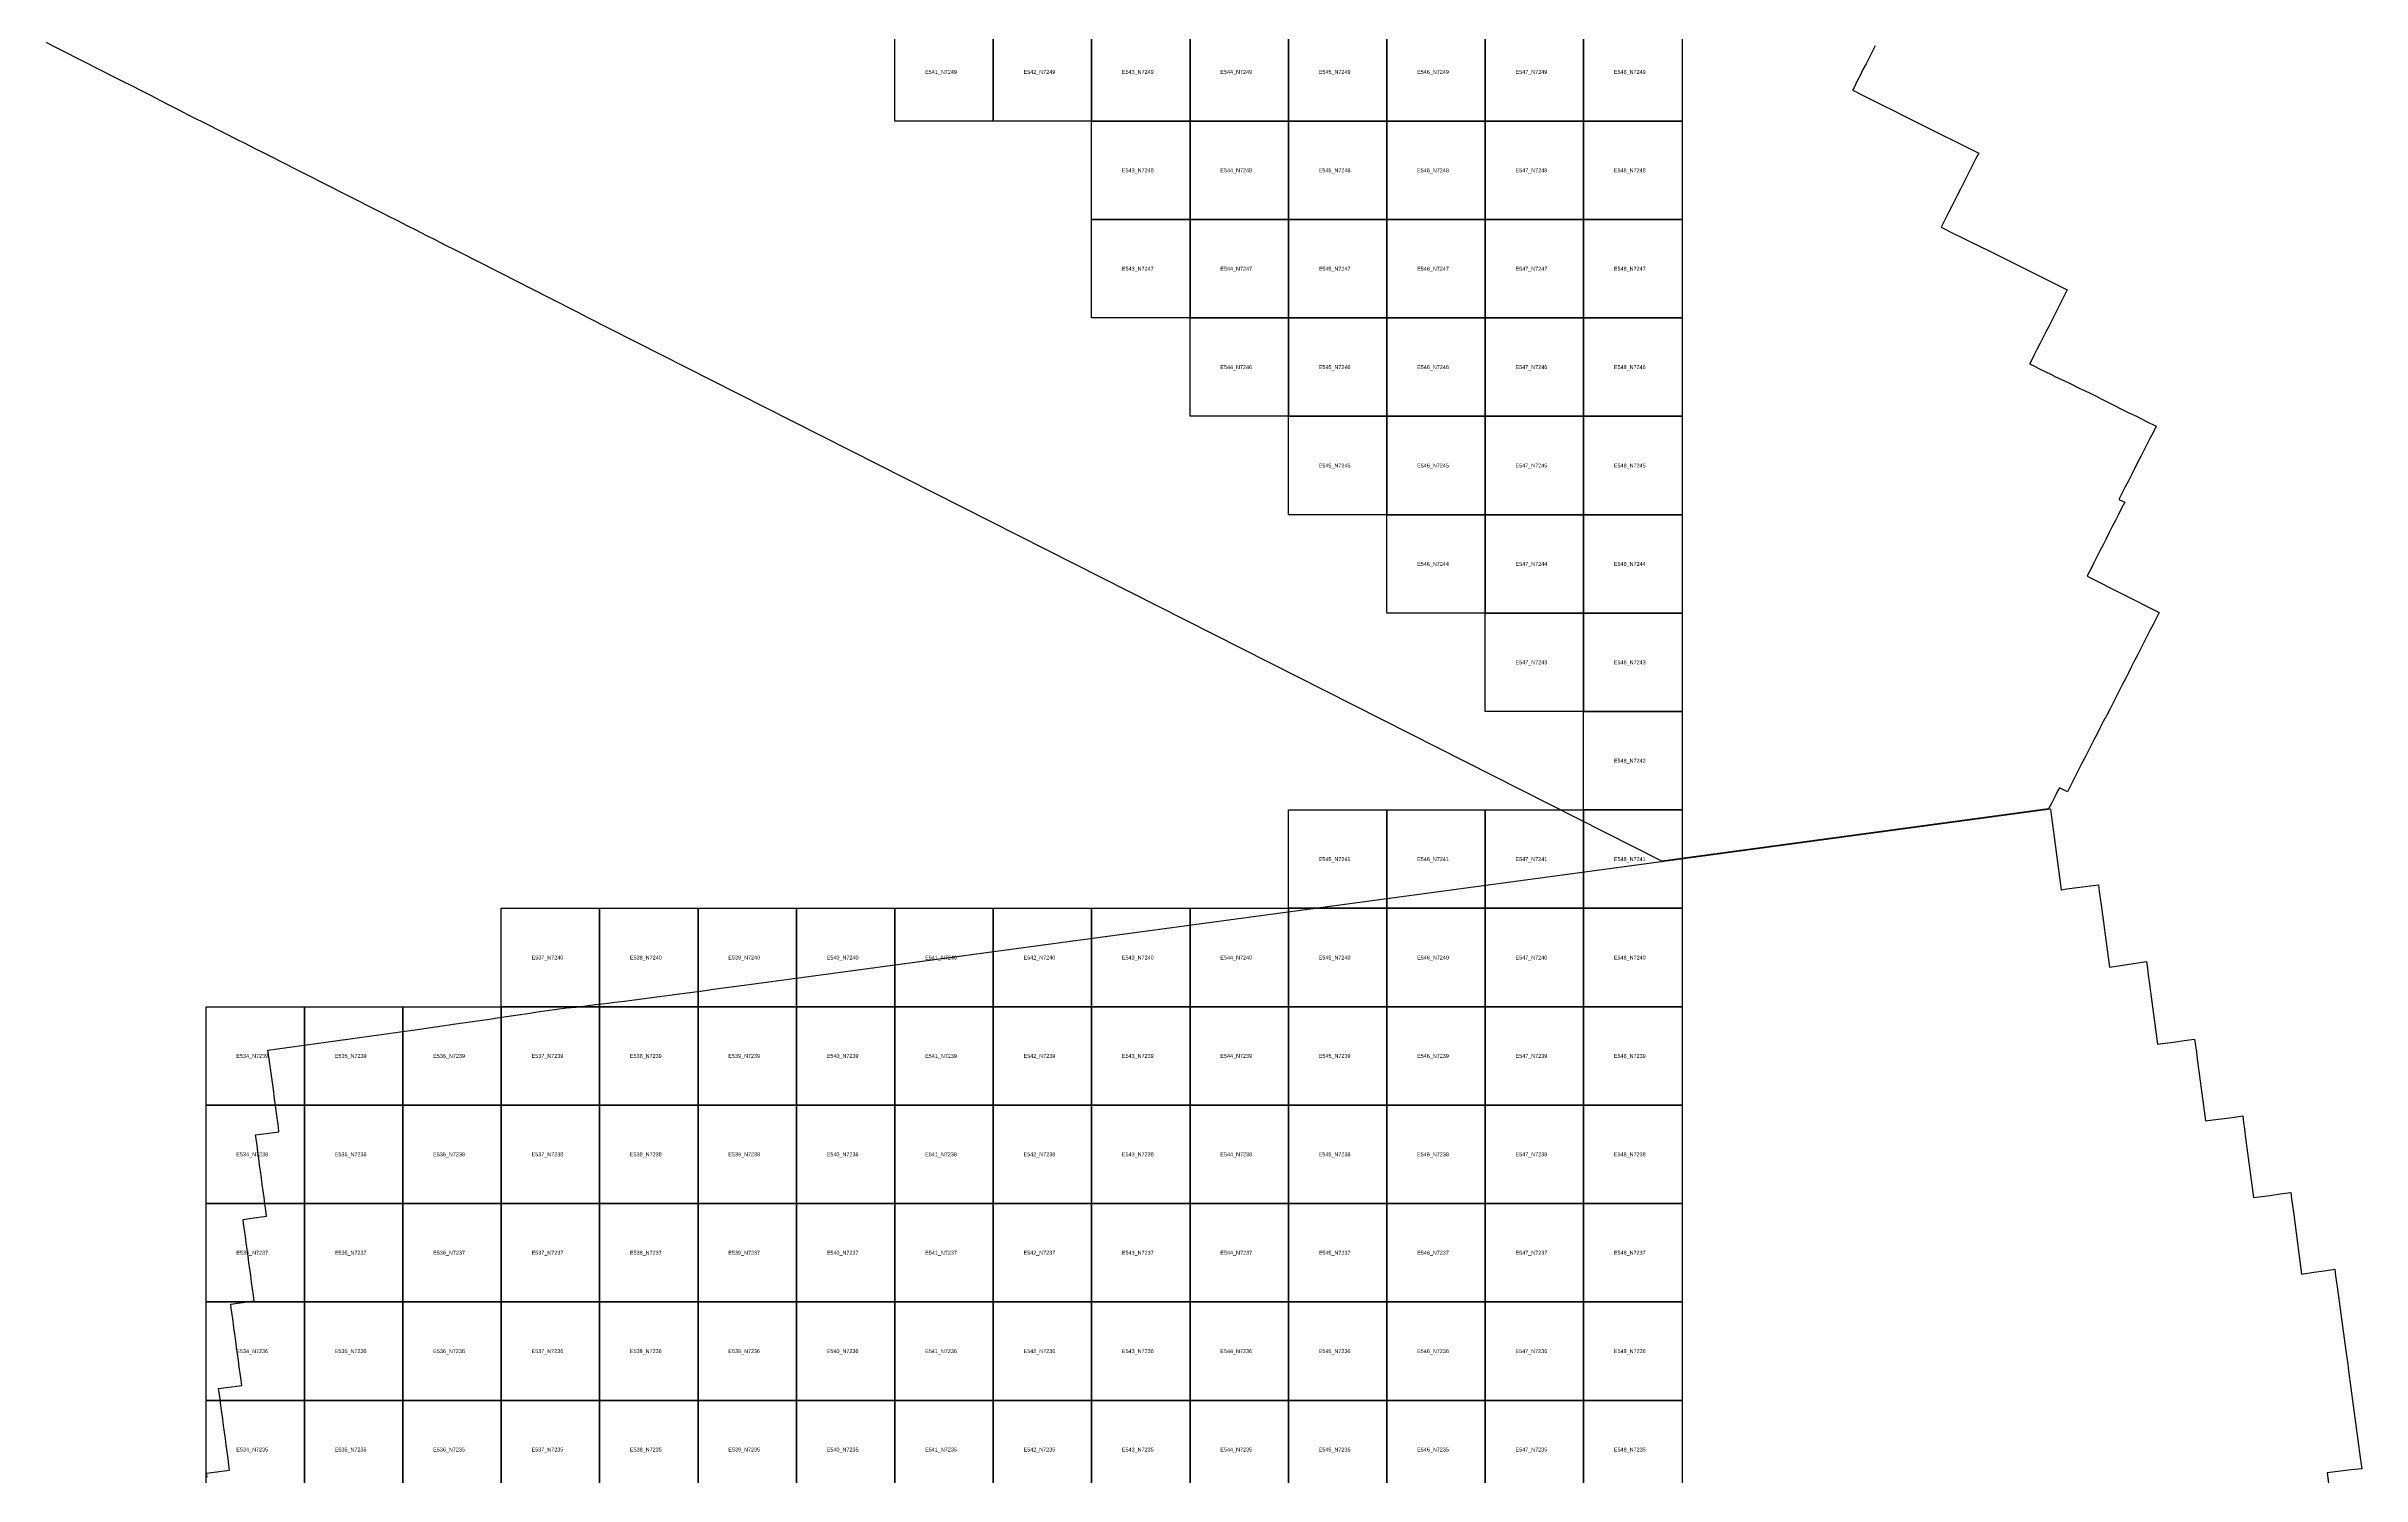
# Model space of a CAD drawing. Extents: x 325010 to 598009, y 7217000 to 7546188.
# Drawn here: x 532376 to 555908, y 7235234 to 7249760 of the extents above; entities that cross this region are included whole.
import ezdxf

# ---------------------------------------------------------------- set-up
doc = ezdxf.new("R2010")
doc.units = 0
for name, color, linetype in [('A', 7, 'Continuous'), ('B', 7, 'Continuous'), ('Limpopo_1', 7, 'Continuous')]:
    doc.layers.add(name, color=color, linetype=linetype)

msp = doc.modelspace()

# ---------------------------------------------------------------- linework, layer by layer
for points in [[(548000, 7249000), (548000, 7250000), (549000, 7250000), (549000, 7249000)], [(548000, 7248000), (548000, 7249000), (549000, 7249000), (549000, 7248000)], [(548000, 7247000), (548000, 7248000), (549000, 7248000), (549000, 7247000)], [(548000, 7246000), (548000, 7247000), (549000, 7247000), (549000, 7246000)], [(548000, 7245000), (548000, 7246000), (549000, 7246000), (549000, 7245000)], [(548000, 7244000), (548000, 7245000), (549000, 7245000), (549000, 7244000)], [(548000, 7243000), (548000, 7244000), (549000, 7244000), (549000, 7243000)], [(548000, 7242000), (548000, 7243000), (549000, 7243000), (549000, 7242000)], [(548000, 7241000), (548000, 7242000), (549000, 7242000), (549000, 7241000)], [(548000, 7240000), (548000, 7241000), (549000, 7241000), (549000, 7240000)], [(548000, 7239000), (548000, 7240000), (549000, 7240000), (549000, 7239000)], [(548000, 7238000), (548000, 7239000), (549000, 7239000), (549000, 7238000)], [(548000, 7237000), (548000, 7238000), (549000, 7238000), (549000, 7237000)], [(548000, 7236000), (548000, 7237000), (549000, 7237000), (549000, 7236000)], [(548000, 7235000), (548000, 7236000), (549000, 7236000), (549000, 7235000)]]:
    msp.add_lwpolyline(points, close=True)
at = {"layer": 'A'}
msp.add_lwpolyline([(534011, 7235219), (534005, 7235260), (534239, 7235292), (534232, 7235343), (534223, 7235410), (534214, 7235477), (534205, 7235544), (534196, 7235611), (534187, 7235677), (534178, 7235744), (534169, 7235811), (534160, 7235878), (534151, 7235945), (534142, 7236012), (534133, 7236078), (534127, 7236120), (534362, 7236151), (534355, 7236205), (534346, 7236272), (534337, 7236339), (534328, 7236405), (534319, 7236472), (534310, 7236538), (534301, 7236605), (534292, 7236671), (534283, 7236738), (534274, 7236804), (534265, 7236871), (534256, 7236937), (534251, 7236979), (534488, 7237011), (534481, 7237067), (534472, 7237134), (534463, 7237200), (534454, 7237267), (534445, 7237334), (534436, 7237400), (534427, 7237466), (534418, 7237533), (534409, 7237599), (534400, 7237665), (534391, 7237732), (534382, 7237798), (534377, 7237839), (534484, 7237854), (534590, 7237868), (534615, 7237872), (534607, 7237930), (534598, 7237996), (534589, 7238063), (534580, 7238129), (534571, 7238195), (534562, 7238262), (534553, 7238328), (534544, 7238394), (534535, 7238459), (534526, 7238525), (534518, 7238591), (534509, 7238657), (534503, 7238698), (534610, 7238712), (534717, 7238726), (534741, 7238730), (534735, 7238777), (534722, 7238872), (534709, 7238968), (534696, 7239063), (534684, 7239158), (534671, 7239253), (534658, 7239348), (534645, 7239442), (534632, 7239537), (534629, 7239559), (535119, 7239625), (535217, 7239639), (535315, 7239653), (535411, 7239666), (535416, 7239666), (535511, 7239680), (535558, 7239686), (535854, 7239727), (535902, 7239734), (536000, 7239748), (536098, 7239762), (536195, 7239776), (536259, 7239785), (536471, 7239815), (536489, 7239818), (536587, 7239832), (536684, 7239846), (536782, 7239860), (536880, 7239874), (536978, 7239889), (537076, 7239903), (537173, 7239918), (537271, 7239932), (537369, 7239948), (537467, 7239961), (537564, 7239974), (537662, 7239988), (537761, 7239997), (537859, 7240010), (537957, 7240022), (538055, 7240034), (538153, 7240046), (538251, 7240058), (538349, 7240070), (538839, 7240136), (539100, 7240170), (539133, 7240174), (539231, 7240187), (539470, 7240219), (548814, 7241478), (552745, 7242010), (552744, 7242008), (552755, 7241928), (552768, 7241828), (552854, 7241188), (552910, 7241197), (553017, 7241211), (553124, 7241226), (553232, 7241240), (553241, 7241172), (553250, 7241104), (553259, 7241036), (553343, 7240403), (553720, 7240458), (553730, 7240388), (553739, 7240321), (553748, 7240253), (553832, 7239618), (553911, 7239629), (553995, 7239641), (554103, 7239656), (554210, 7239671), (554219, 7239604), (554228, 7239537), (554237, 7239470), (554321, 7238839), (554395, 7238849), (554484, 7238862), (554591, 7238876), (554699, 7238891), (554707, 7238824), (554716, 7238757), (554725, 7238690), (554809, 7238060), (554866, 7238068), (554973, 7238082), (555080, 7238097), (555186, 7238112), (555195, 7238046), (555204, 7237979), (555213, 7237912), (555297, 7237282), (555420, 7237301), (555527, 7237316), (555634, 7237332), (555643, 7237265), (555652, 7237198), (555661, 7237131), (555745, 7236502), (555748, 7236502), (555757, 7236435), (555766, 7236368), (555775, 7236300), (555892, 7235419), (555902, 7235347), (555908, 7235304), (555800, 7235294), (555693, 7235280), (555585, 7235265), (555556, 7235263), (555643, 7234610)], dxfattribs=at)
at = {"layer": 'B'}
msp.add_lwpolyline([(550962, 7249764), (550931, 7249704), (550901, 7249643), (550870, 7249583), (550839, 7249523), (550809, 7249463), (550778, 7249403), (550748, 7249343), (550734, 7249316), (550756, 7249305), (550828, 7249268), (550950, 7249207), (551046, 7249159), (551143, 7249110), (551240, 7249062), (551337, 7249013), (551403, 7248980), (552015, 7248674), (551984, 7248613), (551953, 7248552), (551922, 7248491), (551892, 7248431), (551861, 7248370), (551830, 7248310), (551800, 7248250), (551769, 7248190), (551739, 7248130), (551708, 7248071), (551678, 7248011), (551648, 7247951), (551633, 7247922), (551655, 7247911), (551752, 7247862), (551849, 7247814), (551946, 7247767), (552011, 7247735), (552141, 7247671), (552916, 7247284), (552884, 7247223), (552853, 7247162), (552823, 7247101), (552792, 7247040), (552761, 7246979), (552730, 7246919), (552699, 7246858), (552668, 7246798), (552638, 7246738), (552607, 7246678), (552577, 7246618), (552547, 7246559), (552533, 7246533), (552555, 7246522), (552653, 7246474), (552750, 7246427), (552797, 7246403), (552880, 7246363), (552945, 7246332), (553042, 7246284), (553140, 7246238), (553527, 7246043), (553625, 7245997), (553722, 7245948), (553818, 7245899), (553787, 7245837), (553756, 7245776), (553724, 7245714), (553693, 7245653), (553662, 7245591), (553630, 7245530), (553599, 7245468), (553568, 7245407), (553537, 7245345), (553505, 7245284), (553474, 7245223), (553443, 7245162), (553440, 7245156), (553499, 7245127), (553467, 7245065), (553436, 7245003), (553405, 7244941), (553373, 7244880), (553342, 7244818), (553310, 7244756), (553279, 7244695), (553248, 7244633), (553216, 7244571), (553185, 7244510), (553154, 7244448), (553122, 7244387), (553117, 7244377), (553850, 7244007), (553818, 7243946), (553787, 7243885), (553756, 7243823), (553725, 7243762), (553694, 7243702), (553663, 7243641), (553631, 7243578), (553600, 7243517), (553569, 7243456), (553538, 7243394), (553506, 7243333), (553475, 7243271), (553444, 7243209), (553412, 7243148), (553382, 7243088), (553351, 7243027), (553318, 7242963), (553300, 7242928), (553297, 7242930), (553281, 7242898), (553249, 7242837), (553218, 7242775), (553187, 7242713), (553155, 7242652), (553124, 7242590), (553093, 7242529), (553061, 7242467), (553031, 7242407), (553000, 7242346), (552968, 7242285), (552937, 7242223), (552918, 7242185), (552836, 7242226), (552821, 7242196), (552789, 7242134), (552757, 7242072), (552726, 7242010), (548795, 7241478), (539407, 7246228), (538110, 7246887), (537878, 7247005), (537782, 7247054), (537686, 7247104), (537589, 7247153), (537493, 7247202), (537473, 7247212), (537010, 7247447), (536913, 7247496), (536817, 7247545), (536721, 7247595), (536624, 7247644), (536528, 7247692), (536431, 7247741), (536334, 7247790), (536238, 7247839), (536141, 7247888), (536045, 7247937), (535948, 7247986), (535851, 7248035), (535814, 7248054), (535389, 7248269), (535369, 7248279), (535272, 7248328), (535175, 7248377), (535079, 7248426), (534982, 7248475), (534921, 7248506), (534643, 7248647), (534596, 7248670), (534499, 7248719), (534403, 7248768), (534306, 7248817), (534209, 7248866), (534113, 7248915), (534041, 7248951), (533823, 7249062), (533727, 7249111), (533631, 7249160), (533534, 7249210), (533438, 7249259), (533342, 7249308), (533245, 7249358), (533148, 7249406), (533052, 7249455), (532955, 7249504), (532859, 7249553), (532803, 7249582), (532473, 7249749), (532376, 7249798)], dxfattribs=at)
at = {"layer": 'Limpopo_1'}
for points in [[(541000, 7249000), (541000, 7250000), (542000, 7250000), (542000, 7249000)], [(542000, 7249000), (542000, 7250000), (543000, 7250000), (543000, 7249000)], [(543000, 7249000), (543000, 7250000), (544000, 7250000), (544000, 7249000)], [(544000, 7249000), (544000, 7250000), (545000, 7250000), (545000, 7249000)], [(545000, 7249000), (545000, 7250000), (546000, 7250000), (546000, 7249000)], [(546000, 7249000), (546000, 7250000), (547000, 7250000), (547000, 7249000)], [(547000, 7249000), (547000, 7250000), (548000, 7250000), (548000, 7249000)], [(543000, 7248000), (543000, 7249000), (544000, 7249000), (544000, 7248000)], [(544000, 7248000), (544000, 7249000), (545000, 7249000), (545000, 7248000)], [(545000, 7248000), (545000, 7249000), (546000, 7249000), (546000, 7248000)], [(546000, 7248000), (546000, 7249000), (547000, 7249000), (547000, 7248000)], [(547000, 7248000), (547000, 7249000), (548000, 7249000), (548000, 7248000)], [(543000, 7247000), (543000, 7248000), (544000, 7248000), (544000, 7247000)], [(544000, 7247000), (544000, 7248000), (545000, 7248000), (545000, 7247000)], [(545000, 7247000), (545000, 7248000), (546000, 7248000), (546000, 7247000)], [(546000, 7247000), (546000, 7248000), (547000, 7248000), (547000, 7247000)], [(547000, 7247000), (547000, 7248000), (548000, 7248000), (548000, 7247000)], [(544000, 7246000), (544000, 7247000), (545000, 7247000), (545000, 7246000)], [(545000, 7246000), (545000, 7247000), (546000, 7247000), (546000, 7246000)], [(546000, 7246000), (546000, 7247000), (547000, 7247000), (547000, 7246000)], [(547000, 7246000), (547000, 7247000), (548000, 7247000), (548000, 7246000)], [(545000, 7245000), (545000, 7246000), (546000, 7246000), (546000, 7245000)], [(546000, 7245000), (546000, 7246000), (547000, 7246000), (547000, 7245000)], [(547000, 7245000), (547000, 7246000), (548000, 7246000), (548000, 7245000)], [(546000, 7244000), (546000, 7245000), (547000, 7245000), (547000, 7244000)], [(547000, 7244000), (547000, 7245000), (548000, 7245000), (548000, 7244000)], [(547000, 7243000), (547000, 7244000), (548000, 7244000), (548000, 7243000)], [(545000, 7241000), (545000, 7242000), (546000, 7242000), (546000, 7241000)], [(546000, 7241000), (546000, 7242000), (547000, 7242000), (547000, 7241000)], [(547000, 7241000), (547000, 7242000), (548000, 7242000), (548000, 7241000)], [(537000, 7240000), (537000, 7241000), (538000, 7241000), (538000, 7240000)], [(538000, 7240000), (538000, 7241000), (539000, 7241000), (539000, 7240000)], [(539000, 7240000), (539000, 7241000), (540000, 7241000), (540000, 7240000)], [(540000, 7240000), (540000, 7241000), (541000, 7241000), (541000, 7240000)], [(541000, 7240000), (541000, 7241000), (542000, 7241000), (542000, 7240000)], [(542000, 7240000), (542000, 7241000), (543000, 7241000), (543000, 7240000)], [(543000, 7240000), (543000, 7241000), (544000, 7241000), (544000, 7240000)], [(544000, 7240000), (544000, 7241000), (545000, 7241000), (545000, 7240000)], [(545000, 7240000), (545000, 7241000), (546000, 7241000), (546000, 7240000)], [(546000, 7240000), (546000, 7241000), (547000, 7241000), (547000, 7240000)], [(547000, 7240000), (547000, 7241000), (548000, 7241000), (548000, 7240000)], [(534000, 7239000), (534000, 7240000), (535000, 7240000), (535000, 7239000)], [(535000, 7239000), (535000, 7240000), (536000, 7240000), (536000, 7239000)], [(536000, 7239000), (536000, 7240000), (537000, 7240000), (537000, 7239000)], [(537000, 7239000), (537000, 7240000), (538000, 7240000), (538000, 7239000)], [(538000, 7239000), (538000, 7240000), (539000, 7240000), (539000, 7239000)], [(539000, 7239000), (539000, 7240000), (540000, 7240000), (540000, 7239000)], [(540000, 7239000), (540000, 7240000), (541000, 7240000), (541000, 7239000)], [(541000, 7239000), (541000, 7240000), (542000, 7240000), (542000, 7239000)], [(542000, 7239000), (542000, 7240000), (543000, 7240000), (543000, 7239000)], [(543000, 7239000), (543000, 7240000), (544000, 7240000), (544000, 7239000)], [(544000, 7239000), (544000, 7240000), (545000, 7240000), (545000, 7239000)], [(545000, 7239000), (545000, 7240000), (546000, 7240000), (546000, 7239000)], [(546000, 7239000), (546000, 7240000), (547000, 7240000), (547000, 7239000)], [(547000, 7239000), (547000, 7240000), (548000, 7240000), (548000, 7239000)], [(534000, 7238000), (534000, 7239000), (535000, 7239000), (535000, 7238000)], [(535000, 7238000), (535000, 7239000), (536000, 7239000), (536000, 7238000)], [(536000, 7238000), (536000, 7239000), (537000, 7239000), (537000, 7238000)], [(537000, 7238000), (537000, 7239000), (538000, 7239000), (538000, 7238000)], [(538000, 7238000), (538000, 7239000), (539000, 7239000), (539000, 7238000)], [(539000, 7238000), (539000, 7239000), (540000, 7239000), (540000, 7238000)], [(540000, 7238000), (540000, 7239000), (541000, 7239000), (541000, 7238000)], [(541000, 7238000), (541000, 7239000), (542000, 7239000), (542000, 7238000)], [(542000, 7238000), (542000, 7239000), (543000, 7239000), (543000, 7238000)], [(543000, 7238000), (543000, 7239000), (544000, 7239000), (544000, 7238000)], [(544000, 7238000), (544000, 7239000), (545000, 7239000), (545000, 7238000)], [(545000, 7238000), (545000, 7239000), (546000, 7239000), (546000, 7238000)], [(546000, 7238000), (546000, 7239000), (547000, 7239000), (547000, 7238000)], [(547000, 7238000), (547000, 7239000), (548000, 7239000), (548000, 7238000)], [(534000, 7237000), (534000, 7238000), (535000, 7238000), (535000, 7237000)], [(535000, 7237000), (535000, 7238000), (536000, 7238000), (536000, 7237000)], [(536000, 7237000), (536000, 7238000), (537000, 7238000), (537000, 7237000)], [(537000, 7237000), (537000, 7238000), (538000, 7238000), (538000, 7237000)], [(538000, 7237000), (538000, 7238000), (539000, 7238000), (539000, 7237000)], [(539000, 7237000), (539000, 7238000), (540000, 7238000), (540000, 7237000)], [(540000, 7237000), (540000, 7238000), (541000, 7238000), (541000, 7237000)], [(541000, 7237000), (541000, 7238000), (542000, 7238000), (542000, 7237000)], [(542000, 7237000), (542000, 7238000), (543000, 7238000), (543000, 7237000)], [(543000, 7237000), (543000, 7238000), (544000, 7238000), (544000, 7237000)], [(544000, 7237000), (544000, 7238000), (545000, 7238000), (545000, 7237000)], [(545000, 7237000), (545000, 7238000), (546000, 7238000), (546000, 7237000)], [(546000, 7237000), (546000, 7238000), (547000, 7238000), (547000, 7237000)], [(547000, 7237000), (547000, 7238000), (548000, 7238000), (548000, 7237000)], [(534000, 7236000), (534000, 7237000), (535000, 7237000), (535000, 7236000)], [(535000, 7236000), (535000, 7237000), (536000, 7237000), (536000, 7236000)], [(536000, 7236000), (536000, 7237000), (537000, 7237000), (537000, 7236000)], [(537000, 7236000), (537000, 7237000), (538000, 7237000), (538000, 7236000)], [(538000, 7236000), (538000, 7237000), (539000, 7237000), (539000, 7236000)], [(539000, 7236000), (539000, 7237000), (540000, 7237000), (540000, 7236000)], [(540000, 7236000), (540000, 7237000), (541000, 7237000), (541000, 7236000)], [(541000, 7236000), (541000, 7237000), (542000, 7237000), (542000, 7236000)], [(542000, 7236000), (542000, 7237000), (543000, 7237000), (543000, 7236000)], [(543000, 7236000), (543000, 7237000), (544000, 7237000), (544000, 7236000)], [(544000, 7236000), (544000, 7237000), (545000, 7237000), (545000, 7236000)], [(545000, 7236000), (545000, 7237000), (546000, 7237000), (546000, 7236000)], [(546000, 7236000), (546000, 7237000), (547000, 7237000), (547000, 7236000)], [(547000, 7236000), (547000, 7237000), (548000, 7237000), (548000, 7236000)], [(534000, 7235000), (534000, 7236000), (535000, 7236000), (535000, 7235000)], [(535000, 7235000), (535000, 7236000), (536000, 7236000), (536000, 7235000)], [(536000, 7235000), (536000, 7236000), (537000, 7236000), (537000, 7235000)], [(537000, 7235000), (537000, 7236000), (538000, 7236000), (538000, 7235000)], [(538000, 7235000), (538000, 7236000), (539000, 7236000), (539000, 7235000)], [(539000, 7235000), (539000, 7236000), (540000, 7236000), (540000, 7235000)], [(540000, 7235000), (540000, 7236000), (541000, 7236000), (541000, 7235000)], [(541000, 7235000), (541000, 7236000), (542000, 7236000), (542000, 7235000)], [(542000, 7235000), (542000, 7236000), (543000, 7236000), (543000, 7235000)], [(543000, 7235000), (543000, 7236000), (544000, 7236000), (544000, 7235000)], [(544000, 7235000), (544000, 7236000), (545000, 7236000), (545000, 7235000)], [(545000, 7235000), (545000, 7236000), (546000, 7236000), (546000, 7235000)], [(546000, 7235000), (546000, 7236000), (547000, 7236000), (547000, 7235000)], [(547000, 7235000), (547000, 7236000), (548000, 7236000), (548000, 7235000)]]:
    msp.add_lwpolyline(points, close=True, dxfattribs=at)

# ---------------------------------------------------------------- texts
for s, p in [('E548_N7249', (548308, 7249480)), ('E548_N7248', (548308, 7248480)), ('E548_N7247', (548308, 7247480)), ('E548_N7246', (548308, 7246480)), ('E548_N7245', (548308, 7245480)), ('E548_N7244', (548308, 7244480)), ('E548_N7243', (548308, 7243480)), ('E548_N7242', (548308, 7242480)), ('E548_N7241', (548308, 7241480)), ('E548_N7240', (548308, 7240480)), ('E548_N7239', (548308, 7239480)), ('E548_N7238', (548308, 7238480)), ('E548_N7237', (548308, 7237480)), ('E548_N7236', (548308, 7236480)), ('E548_N7235', (548308, 7235480))]:
    msp.add_text(s, height=40).set_placement(p)
for s, p in [('E541_N7249', (541308, 7249480)), ('E542_N7249', (542308, 7249480)), ('E543_N7249', (543308, 7249480)), ('E544_N7249', (544308, 7249480)), ('E545_N7249', (545308, 7249480)), ('E546_N7249', (546308, 7249480)), ('E547_N7249', (547308, 7249480)), ('E543_N7248', (543308, 7248480)), ('E544_N7248', (544308, 7248480)), ('E545_N7248', (545308, 7248480)), ('E546_N7248', (546308, 7248480)), ('E547_N7248', (547308, 7248480)), ('E543_N7247', (543308, 7247480)), ('E544_N7247', (544308, 7247480)), ('E545_N7247', (545308, 7247480)), ('E546_N7247', (546308, 7247480)), ('E547_N7247', (547308, 7247480)), ('E544_N7246', (544308, 7246480)), ('E545_N7246', (545308, 7246480)), ('E546_N7246', (546308, 7246480)), ('E547_N7246', (547308, 7246480)), ('E545_N7245', (545308, 7245480)), ('E546_N7245', (546308, 7245480)), ('E547_N7245', (547308, 7245480)), ('E546_N7244', (546308, 7244480)), ('E547_N7244', (547308, 7244480)), ('E547_N7243', (547308, 7243480)), ('E545_N7241', (545308, 7241480)), ('E546_N7241', (546308, 7241480)), ('E547_N7241', (547308, 7241480)), ('E537_N7240', (537308, 7240480)), ('E538_N7240', (538308, 7240480)), ('E539_N7240', (539308, 7240480)), ('E540_N7240', (540308, 7240480)), ('E541_N7240', (541308, 7240480)), ('E542_N7240', (542308, 7240480)), ('E543_N7240', (543308, 7240480)), ('E544_N7240', (544308, 7240480)), ('E545_N7240', (545308, 7240480)), ('E546_N7240', (546308, 7240480)), ('E547_N7240', (547308, 7240480)), ('E534_N7239', (534308, 7239480)), ('E535_N7239', (535308, 7239480)), ('E536_N7239', (536308, 7239480)), ('E537_N7239', (537308, 7239480)), ('E538_N7239', (538308, 7239480)), ('E539_N7239', (539308, 7239480)), ('E540_N7239', (540308, 7239480)), ('E541_N7239', (541308, 7239480)), ('E542_N7239', (542308, 7239480)), ('E543_N7239', (543308, 7239480)), ('E544_N7239', (544308, 7239480)), ('E545_N7239', (545308, 7239480)), ('E546_N7239', (546308, 7239480)), ('E547_N7239', (547308, 7239480)), ('E534_N7238', (534308, 7238480)), ('E535_N7238', (535308, 7238480)), ('E536_N7238', (536308, 7238480)), ('E537_N7238', (537308, 7238480)), ('E538_N7238', (538308, 7238480)), ('E539_N7238', (539308, 7238480)), ('E540_N7238', (540308, 7238480)), ('E541_N7238', (541308, 7238480)), ('E542_N7238', (542308, 7238480)), ('E543_N7238', (543308, 7238480)), ('E544_N7238', (544308, 7238480)), ('E545_N7238', (545308, 7238480)), ('E546_N7238', (546308, 7238480)), ('E547_N7238', (547308, 7238480)), ('E534_N7237', (534308, 7237480)), ('E535_N7237', (535308, 7237480)), ('E536_N7237', (536308, 7237480)), ('E537_N7237', (537308, 7237480)), ('E538_N7237', (538308, 7237480)), ('E539_N7237', (539308, 7237480)), ('E540_N7237', (540308, 7237480)), ('E541_N7237', (541308, 7237480)), ('E542_N7237', (542308, 7237480)), ('E543_N7237', (543308, 7237480)), ('E544_N7237', (544308, 7237480)), ('E545_N7237', (545308, 7237480)), ('E546_N7237', (546308, 7237480)), ('E547_N7237', (547308, 7237480)), ('E534_N7236', (534308, 7236480)), ('E535_N7236', (535308, 7236480)), ('E536_N7236', (536308, 7236480)), ('E537_N7236', (537308, 7236480)), ('E538_N7236', (538308, 7236480)), ('E539_N7236', (539308, 7236480)), ('E540_N7236', (540308, 7236480)), ('E541_N7236', (541308, 7236480)), ('E542_N7236', (542308, 7236480)), ('E543_N7236', (543308, 7236480)), ('E544_N7236', (544308, 7236480)), ('E545_N7236', (545308, 7236480)), ('E546_N7236', (546308, 7236480)), ('E547_N7236', (547308, 7236480)), ('E534_N7235', (534308, 7235480)), ('E535_N7235', (535308, 7235480)), ('E536_N7235', (536308, 7235480)), ('E537_N7235', (537308, 7235480)), ('E538_N7235', (538308, 7235480)), ('E539_N7235', (539308, 7235480)), ('E540_N7235', (540308, 7235480)), ('E541_N7235', (541308, 7235480)), ('E542_N7235', (542308, 7235480)), ('E543_N7235', (543308, 7235480)), ('E544_N7235', (544308, 7235480)), ('E545_N7235', (545308, 7235480)), ('E546_N7235', (546308, 7235480)), ('E547_N7235', (547308, 7235480))]:
    msp.add_text(s, height=40, dxfattribs=at).set_placement(p)

doc.saveas('drawing.dxf')
